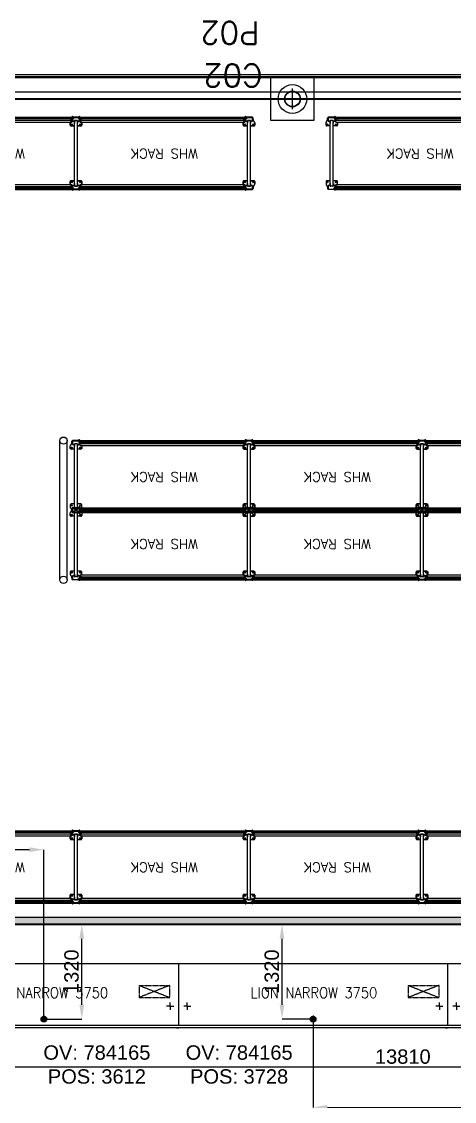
# Model space of a CAD drawing. Header units: millimetres. Extents: x 1478096 to 1808313, y 619971 to 762366.
# Drawn here: x 1544272 to 1550302, y 724123 to 739168 of the extents above; entities that cross this region are included whole.
import ezdxf
from ezdxf.enums import TextEntityAlignment as Align

# ---------------------------------------------------------------- set-up
doc = ezdxf.new("R2010")
doc.units = ezdxf.units.MM
doc.header["$LTSCALE"] = 10
for name, pattern in [('CENTERX2', [4, 2.5, -0.5, 0.5, -0.5]), ('CONTINOUS', [0]), ('TRATTEGGIATA', [0.75, 0.5, -0.25]), ('TRATTEGGIATA2', [0.375, 0.25, -0.125])]:
    doc.linetypes.add(name, pattern=pattern)
for name, color, linetype in [('0-superficies', 7, 'Continuous'), ('0_Estructura', 251, 'Continuous'), ('A-HATCH-DURLOCK', 252, 'Continuous'), ('COSTAN-CAM-EJES', 251, 'CENTERX2'), ('COSTAN-EXH-COTAS', 7, 'Continuous'), ('COSTAN-EXH-Desagues', 1, 'Continuous'), ('COSTAN-EXH-NOMENCLATURAS', 7, 'Continuous'), ('DC-ARQ-CHAPA', 7, 'Continuous'), ('DC-ARQ-CORDON', 210, 'Continuous'), ('DC-ARQ-DEF GUARDARAIL', 7, 'CONTINOUS'), ('DC-ARQ-EQUIP. DEPOSITO', 203, 'Continuous'), ('DC-ARQ-PAINEL DURLOCK RF', 40, 'Continuous'), ('DESAGUE MAQUINA', 3, 'Continuous'), ('DESAGUE PISO', 7, 'TRATTEGGIATA'), ('GABINETE', 1, 'Continuous'), ('LATERALES', 3, 'Continuous'), ('QUADRO_ELETTRICO', 8, 'Continuous'), ('TESTI20', 3, 'Continuous'), ('ZZCOSTAN-CAM-NOMENCLATURAS', 7, 'Continuous')]:
    doc.layers.add(name, color=color, linetype=linetype)
doc.styles.add('costan', font='arial.ttf')
doc.styles.add('RE-PLANTABASE(XREF)$0$STANDARD', font='SIMPLEX.SHX')
doc.styles.add('Romans-100', font='romans')
doc.styles.add('TESTI15', font='romans.shx', dxfattribs={"width": 0.9, "height": 1.5})
doc.dimstyles.new('COSTAN-DESAGUES', dxfattribs={"dimtxt": 200, "dimasz": 200, "dimexe": 0, "dimexo": 0, "dimgap": 40, "dimtad": 1, "dimdec": 0, "dimzin": 0, "dimdsep": 46, "dimtxsty": 'costan', "dimblk1": 'ARCHTICK', "dimblk2": 'ARCHTICK', "dimcen": 0, "dimclrd": 256, "dimclre": 256, "dimclrt": 256, "dimadec": 0, "dimazin": 0, "dimtfac": 1, "dimtdec": 0, "dimtofl": 0, "dimtmove": 0, "dimatfit": 3, "dimfxl": 0, "dimtolj": 1, "dimtzin": 0, "dimarcsym": 0})
doc.dimstyles.new('COSTAN-MM-100', dxfattribs={"dimtxt": 200, "dimasz": 200, "dimexe": 0, "dimexo": 0, "dimgap": 40, "dimtad": 1, "dimdec": 0, "dimzin": 0, "dimdsep": 46, "dimtxsty": 'costan', "dimblk1": 'ARCHTICK', "dimblk2": 'ARCHTICK', "dimcen": 0, "dimclrd": 256, "dimclre": 256, "dimclrt": 256, "dimadec": 0, "dimazin": 0, "dimtfac": 1, "dimtdec": 0, "dimtofl": 0, "dimtmove": 0, "dimatfit": 3, "dimfxl": 0, "dimtolj": 1, "dimtzin": 0, "dimarcsym": 0})

# ---------------------------------------------------------------- blocks, each defined once
blk = doc.blocks.new('RACK')
at = {"layer": 'DC-ARQ-EQUIP. DEPOSITO', "ltscale": 200}
for p, q in [((1629.323, 649.369), (1629.342, 649.402)), ((1629.344, 649.407), (1629.344, 649.426)), ((1629.36, 649.436), (1629.351, 649.436)), ((1629.351, 649.436), (1629.351, 649.381)), ((1629.351, 649.381), (1629.351, 649.436)), ((1629.351, 649.436), (1629.36, 649.436)), ((1629.351, 649.381), (1629.379, 649.381)), ((1629.379, 649.381), (1629.351, 649.381)), ((1629.353, 649.383), (1629.353, 649.434)), ((1629.353, 649.434), (1629.36, 649.434)), ((1629.353, 649.434), (1629.353, 649.383)), ((1629.36, 649.434), (1629.353, 649.434)), ((1629.381, 649.383), (1629.353, 649.383)), ((1629.353, 649.383), (1629.381, 649.383)), ((1629.435, 649.436), (1629.36, 649.436)), ((1629.36, 649.436), (1629.435, 649.436)), ((1629.36, 649.434), (1629.435, 649.434)), ((1629.435, 649.434), (1629.36, 649.434)), ((1629.379, 649.381), (1629.379, 649.356)), ((1629.379, 649.356), (1629.379, 649.381)), ((1629.381, 649.393), (1629.388, 649.393)), ((1629.381, 649.392), (1629.381, 649.393)), ((1629.388, 649.393), (1629.381, 649.393)), ((1629.381, 649.393), (1629.381, 649.392)), ((1629.421, 649.392), (1629.381, 649.392)), ((1629.381, 649.392), (1629.381, 648.476)), ((1629.381, 649.392), (1629.381, 648.476)), ((1629.381, 649.392), (1629.421, 649.392)), ((1629.381, 649.356), (1629.381, 649.383)), ((1629.381, 649.383), (1629.381, 649.356)), ((1629.388, 649.393), (1629.388, 649.392)), ((1629.388, 649.392), (1629.388, 649.393)), ((1629.415, 649.393), (1629.421, 649.393)), ((1629.415, 649.392), (1629.415, 649.393)), ((1629.421, 649.393), (1629.415, 649.393)), ((1629.415, 649.393), (1629.415, 649.392)), ((1629.421, 649.393), (1629.421, 649.392)), ((1629.421, 649.392), (1629.421, 649.393)), ((1629.421, 649.392), (1629.421, 648.476)), ((1629.421, 649.392), (1629.421, 648.476)), ((1629.449, 649.383), (1629.422, 649.383)), ((1629.422, 649.383), (1629.422, 649.356)), ((1629.422, 649.383), (1629.449, 649.383)), ((1629.422, 649.356), (1629.422, 649.383)), ((1629.424, 649.381), (1629.451, 649.381)), ((1629.424, 649.356), (1629.424, 649.381)), ((1629.451, 649.381), (1629.424, 649.381)), ((1629.424, 649.381), (1629.424, 649.356)), ((1629.435, 649.434), (1629.435, 649.436)), ((1629.436, 649.436), (1629.435, 649.436)), ((1629.435, 649.436), (1629.435, 649.434)), ((1629.435, 649.436), (1629.436, 649.436)), ((1629.435, 649.434), (1629.436, 649.434)), ((1629.436, 649.434), (1629.435, 649.434)), ((1629.437, 649.436), (1629.436, 649.436)), ((1629.436, 649.436), (1629.436, 649.434)), ((1629.436, 649.436), (1629.437, 649.436)), ((1629.436, 649.436), (1629.436, 649.434)), ((1629.436, 649.434), (1629.437, 649.434)), ((1629.437, 649.434), (1629.436, 649.434)), ((1629.438, 649.436), (1629.437, 649.436)), ((1629.437, 649.436), (1629.438, 649.436)), ((1629.437, 649.434), (1629.438, 649.434)), ((1629.438, 649.434), (1629.437, 649.424)), ((1629.438, 649.434), (1629.437, 649.434)), ((1629.437, 649.424), (1629.437, 649.417)), ((1629.441, 649.417), (1629.437, 649.417)), ((1629.438, 649.439), (1629.438, 649.439)), ((1629.438, 649.439), (1629.438, 649.436)), ((1629.441, 649.436), (1629.438, 649.436)), ((1629.438, 649.436), (1629.441, 649.436)), ((1629.438, 649.434), (1629.441, 649.434)), ((1629.441, 649.434), (1629.438, 649.434)), ((1629.442, 649.436), (1629.441, 649.436)), ((1629.441, 649.436), (1629.442, 649.436)), ((1629.441, 649.434), (1629.442, 649.434)), ((1629.441, 649.424), (1629.442, 649.434)), ((1629.442, 649.434), (1629.441, 649.434)), ((1629.441, 649.417), (1629.441, 649.424)), ((1629.442, 649.436), (1629.442, 649.439)), ((1629.451, 649.436), (1629.442, 649.436)), ((1629.442, 649.436), (1629.442, 649.434)), ((1629.442, 649.436), (1629.451, 649.436)), ((1629.442, 649.434), (1629.442, 649.436)), ((1629.442, 649.434), (1629.449, 649.434)), ((1629.449, 649.434), (1629.442, 649.434)), ((1629.45, 649.446), (1629.446, 649.446)), ((1629.446, 649.442), (1629.45, 649.442)), ((1629.449, 649.434), (1629.449, 649.383)), ((1629.449, 649.383), (1629.449, 649.434)), ((1629.451, 649.381), (1629.451, 649.436)), ((1629.451, 649.436), (1629.451, 649.381)), ((1629.451, 649.422), (1629.473, 649.422)), ((1629.451, 649.42), (1629.473, 649.42)), ((1629.451, 649.398), (1629.473, 649.398)), ((1629.451, 649.396), (1629.473, 649.396)), ((1629.454, 649.438), (1629.454, 649.422)), ((1629.454, 649.396), (1629.454, 649.39)), ((1629.454, 649.39), (1629.458, 649.39)), ((1631.754, 649.419), (1629.456, 649.419)), ((1629.456, 649.419), (1629.456, 649.399)), ((1631.754, 649.399), (1629.456, 649.399)), ((1629.458, 649.422), (1629.458, 649.438)), ((1631.754, 649.436), (1629.458, 649.436)), ((1629.458, 649.436), (1629.458, 649.422)), ((1629.458, 649.396), (1629.458, 649.368)), ((1629.458, 649.39), (1629.458, 649.396)), ((1631.754, 649.368), (1629.458, 649.368)), ((1629.459, 649.407), (1629.459, 649.426)), ((1629.479, 649.369), (1629.46, 649.402)), ((1629.473, 649.422), (1629.481, 649.422)), ((1629.481, 649.42), (1629.473, 649.42)), ((1629.473, 649.398), (1629.481, 649.398)), ((1629.481, 649.396), (1629.473, 649.396)), ((1629.481, 649.422), (1629.481, 649.42)), ((1629.481, 649.42), (1629.481, 649.419)), ((1629.481, 649.399), (1629.481, 649.398)), ((1629.481, 649.398), (1629.481, 649.396)), ((1631.754, 649.396), (1629.481, 649.396)), ((1631.732, 649.422), (1631.732, 649.42)), ((1631.74, 649.422), (1631.732, 649.422)), ((1631.732, 649.42), (1631.732, 649.419)), ((1631.732, 649.42), (1631.74, 649.42)), ((1631.732, 649.399), (1631.732, 649.398)), ((1631.74, 649.398), (1631.732, 649.398)), ((1631.732, 649.398), (1631.732, 649.396)), ((1631.732, 649.396), (1631.74, 649.396)), ((1631.762, 649.422), (1631.74, 649.422)), ((1631.762, 649.42), (1631.74, 649.42)), ((1631.762, 649.398), (1631.74, 649.398)), ((1631.762, 649.396), (1631.74, 649.396)), ((1631.754, 649.422), (1631.754, 649.436)), ((1631.754, 649.368), (1631.754, 649.396)), ((1631.755, 649.422), (1631.755, 649.438)), ((1631.755, 649.39), (1631.755, 649.396)), ((1631.759, 649.39), (1631.755, 649.39)), ((1631.756, 649.399), (1631.756, 649.419)), ((1631.759, 649.438), (1631.759, 649.422)), ((1631.759, 649.396), (1631.759, 649.39)), ((1631.762, 649.381), (1631.762, 649.436)), ((1631.762, 649.436), (1631.771, 649.436)), ((1631.789, 649.381), (1631.762, 649.381)), ((1631.763, 649.446), (1631.767, 649.446)), ((1631.767, 649.442), (1631.763, 649.442)), ((1631.764, 649.434), (1631.764, 649.383)), ((1631.771, 649.434), (1631.764, 649.434)), ((1631.764, 649.383), (1631.791, 649.383)), ((1631.771, 649.436), (1631.771, 649.439)), ((1631.771, 649.436), (1631.771, 649.434)), ((1631.771, 649.436), (1631.772, 649.436)), ((1631.772, 649.434), (1631.771, 649.434)), ((1631.772, 649.424), (1631.771, 649.434)), ((1631.772, 649.436), (1631.775, 649.436)), ((1631.775, 649.434), (1631.772, 649.434)), ((1631.772, 649.417), (1631.772, 649.424)), ((1631.772, 649.417), (1631.776, 649.417)), ((1631.775, 649.439), (1631.775, 649.439)), ((1631.775, 649.439), (1631.775, 649.436)), ((1631.775, 649.436), (1631.776, 649.436)), ((1631.776, 649.434), (1631.775, 649.434)), ((1631.775, 649.434), (1631.776, 649.424)), ((1631.776, 649.436), (1631.777, 649.436)), ((1631.777, 649.434), (1631.776, 649.434)), ((1631.776, 649.424), (1631.776, 649.417)), ((1631.777, 649.436), (1631.778, 649.436)), ((1631.777, 649.436), (1631.777, 649.434)), ((1631.778, 649.434), (1631.777, 649.434)), ((1631.778, 649.436), (1631.846, 649.436)), ((1631.778, 649.434), (1631.778, 649.436)), ((1631.846, 649.434), (1631.778, 649.434)), ((1631.789, 649.356), (1631.789, 649.381)), ((1631.791, 649.383), (1631.791, 649.356)), ((1631.798, 649.393), (1631.792, 649.393)), ((1631.792, 649.393), (1631.792, 649.392)), ((1631.792, 649.392), (1631.792, 648.476)), ((1631.792, 649.392), (1631.832, 649.392)), ((1631.798, 649.392), (1631.798, 649.393)), ((1631.832, 649.393), (1631.825, 649.393)), ((1631.825, 649.393), (1631.825, 649.392)), ((1631.832, 649.392), (1631.832, 649.393)), ((1631.832, 649.392), (1631.832, 648.476)), ((1631.832, 649.383), (1631.86, 649.383)), ((1631.832, 649.356), (1631.832, 649.383)), ((1631.862, 649.381), (1631.834, 649.381)), ((1631.834, 649.381), (1631.834, 649.356)), ((1631.846, 649.436), (1631.846, 649.434)), ((1631.846, 649.436), (1631.847, 649.436)), ((1631.847, 649.434), (1631.846, 649.434)), ((1631.847, 649.436), (1631.848, 649.436)), ((1631.847, 649.436), (1631.847, 649.434)), ((1631.848, 649.434), (1631.847, 649.434)), ((1631.848, 649.436), (1631.849, 649.436)), ((1631.849, 649.434), (1631.848, 649.434)), ((1631.849, 649.436), (1631.852, 649.436)), ((1631.852, 649.434), (1631.849, 649.434)), ((1631.852, 649.436), (1631.853, 649.436)), ((1631.853, 649.434), (1631.852, 649.434)), ((1631.853, 649.436), (1631.862, 649.436)), ((1631.853, 649.434), (1631.853, 649.436)), ((1631.86, 649.434), (1631.853, 649.434)), ((1631.86, 649.383), (1631.86, 649.434)), ((1631.862, 649.436), (1631.862, 649.381)), ((1631.869, 649.407), (1631.869, 649.426)), ((1631.89, 649.369), (1631.871, 649.402)), ((1629.322, 649.326), (1629.322, 649.364)), ((1629.322, 649.364), (1629.322, 649.326)), ((1629.381, 649.316), (1629.332, 649.316)), ((1629.332, 649.316), (1629.381, 649.316)), ((1629.379, 649.356), (1629.381, 649.356)), ((1629.381, 649.356), (1629.379, 649.356)), ((1629.471, 649.316), (1629.421, 649.316)), ((1629.421, 649.316), (1629.471, 649.316)), ((1629.422, 649.356), (1629.424, 649.356)), ((1629.424, 649.356), (1629.422, 649.356)), ((1629.481, 649.364), (1629.481, 649.326)), ((1629.481, 649.326), (1629.481, 649.364)), ((1631.732, 649.364), (1631.732, 649.326)), ((1631.742, 649.316), (1631.792, 649.316)), ((1631.791, 649.356), (1631.789, 649.356)), ((1631.834, 649.356), (1631.832, 649.356)), ((1631.832, 649.316), (1631.881, 649.316)), ((1631.891, 649.326), (1631.891, 649.364)), ((1629.322, 648.542), (1629.322, 648.505)), ((1629.322, 648.505), (1629.322, 648.542)), ((1629.323, 648.5), (1629.342, 648.467)), ((1629.381, 648.552), (1629.332, 648.552)), ((1629.332, 648.552), (1629.381, 648.552)), ((1629.344, 648.462), (1629.344, 648.442)), ((1629.351, 648.487), (1629.379, 648.487)), ((1629.351, 648.432), (1629.351, 648.487)), ((1629.379, 648.487), (1629.351, 648.487)), ((1629.351, 648.487), (1629.351, 648.432)), ((1629.381, 648.485), (1629.353, 648.485)), ((1629.353, 648.485), (1629.353, 648.434)), ((1629.353, 648.485), (1629.381, 648.485)), ((1629.353, 648.434), (1629.353, 648.485)), ((1629.379, 648.487), (1629.379, 648.512)), ((1629.379, 648.512), (1629.381, 648.512)), ((1629.379, 648.512), (1629.379, 648.487)), ((1629.381, 648.512), (1629.379, 648.512)), ((1629.381, 648.512), (1629.381, 648.485)), ((1629.381, 648.485), (1629.381, 648.512)), ((1629.381, 648.476), (1629.388, 648.476)), ((1629.381, 648.476), (1629.381, 648.476)), ((1629.421, 648.476), (1629.381, 648.476)), ((1629.388, 648.476), (1629.381, 648.476)), ((1629.381, 648.476), (1629.381, 648.476)), ((1629.381, 648.476), (1629.421, 648.476)), ((1629.388, 648.476), (1629.388, 648.476)), ((1629.388, 648.476), (1629.388, 648.476)), ((1629.415, 648.476), (1629.421, 648.476)), ((1629.415, 648.476), (1629.415, 648.476)), ((1629.421, 648.476), (1629.415, 648.476)), ((1629.415, 648.476), (1629.415, 648.476)), ((1629.471, 648.552), (1629.421, 648.552)), ((1629.421, 648.552), (1629.471, 648.552)), ((1629.421, 648.476), (1629.421, 648.476)), ((1629.421, 648.476), (1629.421, 648.476)), ((1629.422, 648.485), (1629.422, 648.512)), ((1629.422, 648.512), (1629.424, 648.512)), ((1629.422, 648.512), (1629.422, 648.485)), ((1629.424, 648.512), (1629.422, 648.512)), ((1629.449, 648.485), (1629.422, 648.485)), ((1629.422, 648.485), (1629.449, 648.485)), ((1629.424, 648.512), (1629.424, 648.487)), ((1629.424, 648.487), (1629.424, 648.512)), ((1629.424, 648.487), (1629.451, 648.487)), ((1629.451, 648.487), (1629.424, 648.487)), ((1629.449, 648.434), (1629.449, 648.485)), ((1629.449, 648.485), (1629.449, 648.434)), ((1629.451, 648.487), (1629.451, 648.432)), ((1629.451, 648.432), (1629.451, 648.487)), ((1629.451, 648.473), (1629.473, 648.473)), ((1629.451, 648.471), (1629.473, 648.471)), ((1629.454, 648.473), (1629.454, 648.478)), ((1629.454, 648.478), (1629.458, 648.478)), ((1629.456, 648.45), (1629.456, 648.47)), ((1631.756, 648.47), (1629.456, 648.47)), ((1629.458, 648.473), (1629.458, 648.501)), ((1631.754, 648.501), (1629.458, 648.501)), ((1629.458, 648.478), (1629.458, 648.473)), ((1629.459, 648.462), (1629.459, 648.442)), ((1629.479, 648.5), (1629.46, 648.467)), ((1629.481, 648.473), (1629.473, 648.473)), ((1629.473, 648.471), (1629.481, 648.471)), ((1629.481, 648.505), (1629.481, 648.542)), ((1629.481, 648.542), (1629.481, 648.505)), ((1631.754, 648.473), (1629.481, 648.473)), ((1629.481, 648.471), (1629.481, 648.473)), ((1629.481, 648.47), (1629.481, 648.471)), ((1631.732, 648.505), (1631.732, 648.542)), ((1631.732, 648.473), (1631.74, 648.473)), ((1631.732, 648.471), (1631.732, 648.473)), ((1631.74, 648.471), (1631.732, 648.471)), ((1631.732, 648.47), (1631.732, 648.471)), ((1631.762, 648.473), (1631.74, 648.473)), ((1631.762, 648.471), (1631.74, 648.471)), ((1631.742, 648.552), (1631.792, 648.552)), ((1631.754, 648.501), (1631.754, 648.473)), ((1631.755, 648.478), (1631.755, 648.473)), ((1631.759, 648.478), (1631.755, 648.478)), ((1631.756, 648.47), (1631.756, 648.45)), ((1631.759, 648.473), (1631.759, 648.478)), ((1631.789, 648.487), (1631.762, 648.487)), ((1631.762, 648.487), (1631.762, 648.432)), ((1631.764, 648.485), (1631.791, 648.485)), ((1631.764, 648.434), (1631.764, 648.485)), ((1631.789, 648.512), (1631.789, 648.487)), ((1631.791, 648.512), (1631.789, 648.512)), ((1631.791, 648.485), (1631.791, 648.512)), ((1631.798, 648.476), (1631.792, 648.476)), ((1631.792, 648.476), (1631.792, 648.476)), ((1631.792, 648.476), (1631.832, 648.476)), ((1631.798, 648.476), (1631.798, 648.476)), ((1631.832, 648.476), (1631.825, 648.476)), ((1631.825, 648.476), (1631.825, 648.476)), ((1631.832, 648.552), (1631.881, 648.552)), ((1631.832, 648.512), (1631.832, 648.485)), ((1631.834, 648.512), (1631.832, 648.512)), ((1631.832, 648.485), (1631.86, 648.485)), ((1631.832, 648.476), (1631.832, 648.476)), ((1631.834, 648.487), (1631.834, 648.512)), ((1631.862, 648.487), (1631.834, 648.487)), ((1631.86, 648.485), (1631.86, 648.434)), ((1631.862, 648.432), (1631.862, 648.487)), ((1631.869, 648.462), (1631.869, 648.442)), ((1631.89, 648.5), (1631.871, 648.467)), ((1631.891, 648.542), (1631.891, 648.505)), ((1629.353, 648.432), (1629.351, 648.432)), ((1629.351, 648.432), (1629.353, 648.432)), ((1629.353, 648.434), (1629.353, 648.434)), ((1629.353, 648.434), (1629.435, 648.434)), ((1629.353, 648.434), (1629.353, 648.434)), ((1629.435, 648.434), (1629.353, 648.434)), ((1629.435, 648.432), (1629.353, 648.432)), ((1629.353, 648.432), (1629.435, 648.432)), ((1629.435, 648.434), (1629.435, 648.432)), ((1629.435, 648.434), (1629.436, 648.434)), ((1629.435, 648.432), (1629.435, 648.434)), ((1629.436, 648.434), (1629.435, 648.434)), ((1629.436, 648.432), (1629.435, 648.432)), ((1629.435, 648.432), (1629.436, 648.432)), ((1629.436, 648.434), (1629.437, 648.434)), ((1629.436, 648.432), (1629.436, 648.434)), ((1629.437, 648.434), (1629.436, 648.434)), ((1629.436, 648.432), (1629.436, 648.434)), ((1629.437, 648.432), (1629.436, 648.432)), ((1629.436, 648.432), (1629.437, 648.432)), ((1629.441, 648.452), (1629.437, 648.451)), ((1629.437, 648.444), (1629.437, 648.451)), ((1629.438, 648.434), (1629.437, 648.444)), ((1629.437, 648.434), (1629.438, 648.434)), ((1629.438, 648.434), (1629.437, 648.434)), ((1629.438, 648.432), (1629.437, 648.432)), ((1629.437, 648.432), (1629.438, 648.432)), ((1629.438, 648.434), (1629.441, 648.434)), ((1629.441, 648.434), (1629.438, 648.434)), ((1629.441, 648.432), (1629.438, 648.432)), ((1629.438, 648.43), (1629.438, 648.432)), ((1629.438, 648.432), (1629.441, 648.432)), ((1629.438, 648.43), (1629.438, 648.43)), ((1629.441, 648.452), (1629.441, 648.445)), ((1629.441, 648.445), (1629.442, 648.434)), ((1629.441, 648.434), (1629.442, 648.434)), ((1629.442, 648.434), (1629.441, 648.434)), ((1629.442, 648.432), (1629.441, 648.432)), ((1629.441, 648.432), (1629.442, 648.432)), ((1629.442, 648.432), (1629.442, 648.434)), ((1629.442, 648.434), (1629.449, 648.434)), ((1629.442, 648.434), (1629.442, 648.432)), ((1629.449, 648.434), (1629.442, 648.434)), ((1629.451, 648.432), (1629.442, 648.432)), ((1629.442, 648.432), (1629.442, 648.43)), ((1629.442, 648.432), (1629.451, 648.432)), ((1629.446, 648.426), (1629.45, 648.426)), ((1629.45, 648.422), (1629.446, 648.422)), ((1629.451, 648.449), (1629.473, 648.449)), ((1629.451, 648.447), (1629.473, 648.447)), ((1629.454, 648.43), (1629.454, 648.447)), ((1631.756, 648.45), (1629.456, 648.45)), ((1629.458, 648.432), (1629.458, 648.447)), ((1629.458, 648.447), (1629.458, 648.43)), ((1631.754, 648.432), (1629.458, 648.432)), ((1629.481, 648.449), (1629.473, 648.449)), ((1629.473, 648.447), (1629.481, 648.447)), ((1629.481, 648.449), (1629.481, 648.45)), ((1629.481, 648.447), (1629.481, 648.449)), ((1631.732, 648.449), (1631.732, 648.45)), ((1631.732, 648.447), (1631.732, 648.449)), ((1631.732, 648.449), (1631.74, 648.449)), ((1631.74, 648.447), (1631.732, 648.447)), ((1631.762, 648.449), (1631.74, 648.449)), ((1631.762, 648.447), (1631.74, 648.447)), ((1631.754, 648.447), (1631.754, 648.432)), ((1631.755, 648.447), (1631.755, 648.43)), ((1631.759, 648.43), (1631.759, 648.447)), ((1631.762, 648.432), (1631.771, 648.432)), ((1631.767, 648.426), (1631.763, 648.426)), ((1631.763, 648.422), (1631.767, 648.422)), ((1631.771, 648.434), (1631.764, 648.434)), ((1631.772, 648.445), (1631.771, 648.434)), ((1631.771, 648.432), (1631.771, 648.434)), ((1631.772, 648.434), (1631.771, 648.434)), ((1631.771, 648.432), (1631.772, 648.432)), ((1631.771, 648.432), (1631.771, 648.43)), ((1631.772, 648.452), (1631.772, 648.445)), ((1631.772, 648.452), (1631.776, 648.451)), ((1631.775, 648.434), (1631.772, 648.434)), ((1631.772, 648.432), (1631.775, 648.432)), ((1631.775, 648.434), (1631.776, 648.444)), ((1631.776, 648.434), (1631.775, 648.434)), ((1631.775, 648.432), (1631.776, 648.432)), ((1631.775, 648.43), (1631.775, 648.432)), ((1631.775, 648.43), (1631.775, 648.43)), ((1631.776, 648.444), (1631.776, 648.451)), ((1631.777, 648.434), (1631.776, 648.434)), ((1631.776, 648.432), (1631.777, 648.432)), ((1631.778, 648.434), (1631.777, 648.434)), ((1631.777, 648.432), (1631.777, 648.434)), ((1631.777, 648.432), (1631.778, 648.432)), ((1631.778, 648.434), (1631.778, 648.432)), ((1631.846, 648.434), (1631.778, 648.434)), ((1631.778, 648.432), (1631.846, 648.432)), ((1631.846, 648.432), (1631.846, 648.434)), ((1631.847, 648.434), (1631.846, 648.434)), ((1631.846, 648.432), (1631.847, 648.432)), ((1631.848, 648.434), (1631.847, 648.434)), ((1631.847, 648.432), (1631.847, 648.434)), ((1631.847, 648.432), (1631.848, 648.432)), ((1631.849, 648.434), (1631.848, 648.434)), ((1631.848, 648.432), (1631.849, 648.432)), ((1631.852, 648.434), (1631.849, 648.434)), ((1631.849, 648.432), (1631.852, 648.432)), ((1631.853, 648.434), (1631.852, 648.434)), ((1631.852, 648.432), (1631.853, 648.432)), ((1631.853, 648.434), (1631.853, 648.432)), ((1631.86, 648.434), (1631.853, 648.434)), ((1631.853, 648.432), (1631.862, 648.432))]:
    blk.add_line(p, q, dxfattribs=at)
for centre in [(1629.342, 649.336, 0), (1629.342, 649.336, 0), (1629.461, 649.336, 0), (1629.461, 649.336, 0), (1631.752, 649.336, 0), (1631.871, 649.336, 0), (1629.342, 648.532, 0), (1629.342, 648.532, 0), (1629.461, 648.532, 0), (1629.461, 648.532, 0), (1631.752, 648.532, 0), (1631.871, 648.532, 0)]:
    blk.add_circle(centre, 0.0085, dxfattribs=at)
for centre, radius, start, end in [((1629.332, 649.364), 0.01, 147.9946, 180), ((1629.332, 649.364), 0.01, 152.434, 180), ((1629.334, 649.407), 0.01, 327.9946, 0), ((1629.354, 649.426), 0.01, 104.4775, 180), ((1629.439, 649.436), 0.00325, 109.6589, 169.5544), ((1629.439, 649.436), 0.00325, 205.7269, 244.4192), ((1629.446, 649.438), 0.008, 90, 177.0391), ((1629.446, 649.438), 0.004, 90, 177.0391), ((1629.45, 649.438), 0.008, 0, 90), ((1629.45, 649.438), 0.004, 0, 90), ((1629.449, 649.426), 0.01, 56.6347, 75.5225), ((1629.449, 649.426), 0.01, 0, 75.5225), ((1629.449, 649.426), 0.01, 12.8509, 18.1993), ((1629.469, 649.407), 0.01, 180, 212.0054), ((1629.471, 649.364), 0.01, 0, 32.0054), ((1629.471, 649.364), 0.01, 0, 27.566), ((1631.742, 649.364), 0.01, 152.434, 180), ((1631.764, 649.426), 0.01, 161.8096, 167.1738), ((1631.763, 649.438), 0.008, 90, 180), ((1631.763, 649.438), 0.004, 90, 180), ((1631.764, 649.426), 0.01, 104.4775, 123.3687), ((1631.767, 649.438), 0.008, 2.9609, 90), ((1631.767, 649.438), 0.004, 2.9609, 90), ((1631.774, 649.436), 0.00325, 10.4456, 70.3411), ((1631.774, 649.436), 0.00325, 295.5808, 334.2731), ((1631.859, 649.426), 0.01, 0, 75.5225), ((1631.879, 649.407), 0.01, 180, 212.0054), ((1631.881, 649.364), 0.01, 0, 32.0054), ((1629.332, 649.326), 0.01, 180, 270), ((1629.332, 649.326), 0.01, 180, 270), ((1629.471, 649.326), 0.01, 270, 0), ((1629.471, 649.326), 0.01, 270, 0), ((1631.742, 649.326), 0.01, 180, 270), ((1631.881, 649.326), 0.01, 270, 0), ((1629.332, 648.542), 0.01, 90, 180), ((1629.332, 648.542), 0.01, 90, 180), ((1629.332, 648.505), 0.01, 180, 212.0054), ((1629.332, 648.505), 0.01, 180, 207.566), ((1629.334, 648.462), 0.01, 0, 32.0054), ((1629.469, 648.462), 0.01, 147.9946, 180), ((1629.471, 648.542), 0.01, 0, 90), ((1629.471, 648.542), 0.01, 0, 90), ((1629.471, 648.505), 0.01, 327.9946, 0), ((1629.471, 648.505), 0.01, 332.434, 0), ((1631.742, 648.542), 0.01, 90, 180), ((1631.742, 648.505), 0.01, 180, 207.566), ((1631.879, 648.462), 0.01, 147.9946, 180), ((1631.881, 648.542), 0.01, 0, 90), ((1631.881, 648.505), 0.01, 327.9946, 0), ((1629.354, 648.442), 0.01, 180, 255.5225), ((1629.439, 648.433), 0.00325, 115.5808, 154.2731), ((1629.439, 648.433), 0.00325, 190.4456, 250.3411), ((1629.446, 648.43), 0.008, 182.9609, 270), ((1629.446, 648.43), 0.004, 182.9609, 270), ((1629.45, 648.43), 0.004, 270, 0), ((1629.45, 648.43), 0.008, 270, 0), ((1629.449, 648.442), 0.01, 284.4775, 0), ((1629.449, 648.442), 0.01, 284.4775, 303.3653), ((1629.449, 648.442), 0.01, 341.8007, 347.1491), ((1631.763, 648.43), 0.008, 180, 270), ((1631.764, 648.442), 0.01, 236.6313, 255.5225), ((1631.763, 648.43), 0.004, 180, 270), ((1631.767, 648.43), 0.008, 270, 357.0391), ((1631.767, 648.43), 0.004, 270, 357.0391), ((1631.774, 648.433), 0.00325, 25.7269, 64.4192), ((1631.774, 648.433), 0.00325, 289.6589, 349.5544), ((1631.859, 648.442), 0.01, 284.4775, 0)]:
    blk.add_arc(centre, radius, start, end, dxfattribs=at)
at = {"layer": 'DC-ARQ-EQUIP. DEPOSITO', "style": 'RE-PLANTABASE(XREF)$0$STANDARD'}
blk.add_text('WHS RACK', height=0.1349, dxfattribs=at).set_placement((1630.583, 648.938, 0), align=Align.MIDDLE_CENTER)
blk = doc.blocks.new('LI_TL1_N_375')
at = {"layer": 'DESAGUE MAQUINA'}
for p, q in [((122, -590), (72, -590)), ((122, -590), (122, -540)), ((122, -590), (122, -640)), ((122, -590), (172, -590)), ((3635, -590), (3585, -590)), ((3635, -590), (3635, -540)), ((3635, -590), (3635, -640)), ((3635, -590), (3685, -590))]:
    blk.add_line(p, q, dxfattribs=at)
at = {"layer": 'DESAGUE PISO'}
for p, q in [((1875, -720), (1875, -820)), ((1925, -770), (1825, -770))]:
    blk.add_line(p, q, dxfattribs=at)
at = {"layer": 'GABINETE'}
for p, q in [((3750, 0), (0, 0)), ((0, 0), (0, -855)), ((0, -855), (3750, -855)), ((2500, -890), (0, -890))]:
    blk.add_line(p, q, dxfattribs=at)
at = {"layer": 'LATERALES', "color": 3, "linetype": 'ByBlock'}
blk.add_line((3750, -890), (0, -890), dxfattribs=at)
at = {"layer": 'LATERALES'}
blk.add_line((3720, -890), (3750, -890), dxfattribs=at)
at = {"layer": 'QUADRO_ELETTRICO', "linetype": 'TRATTEGGIATA2'}
for p, q in [((3200, -300), (3630, -300)), ((3200, -300), (3630, -470)), ((3630, -300), (3200, -470)), ((3200, -300), (3200, -470)), ((3630, -470), (3630, -300)), ((3200, -470), (3630, -470))]:
    blk.add_line(p, q, dxfattribs=at)
at = {"layer": 'TESTI20', "style": 'TESTI15', "width": 0.9}
blk.add_text('LION NARROW 3750', height=148, dxfattribs=at).set_placement((1887, -403), align=Align.MIDDLE)
blk = doc.blocks.new('*D528')
at = {"layer": 'COSTAN-EXH-COTAS', "lineweight": -2, "transparency": 16777216}
for p, q in [((1542678, 725150), (1542678, 724603)), ((1556488, 725150), (1556488, 724603)), ((1542878, 724603), (1556288, 724603))]:
    blk.add_line(p, q, dxfattribs=at)
at = {"layer": 'COSTAN-EXH-COTAS', "transparency": 16777216}
for points in [[(1542878, 724637), (1542878, 724570), (1542678, 724603)], [(1556288, 724637), (1556288, 724570), (1556488, 724603)]]:
    blk.add_solid(points, dxfattribs=at)
at = {"layer": 'Defpoints', "color": 0, "transparency": 16777216}
for p in [(1542678, 725150), (1556488, 725150), (1556488, 724603)]:
    blk.add_point(p, dxfattribs=at)
at = {"layer": 'COSTAN-EXH-COTAS', "transparency": 16777216, "insert": (1549583, 724746), "char_height": 200, "attachment_point": 5, "style": 'costan'}
blk.add_mtext('\\A1;13810', dxfattribs=at)
blk = doc.blocks.new('_ARCHTICK')
at = {"color": 0, "linetype": 'ByBlock', "const_width": 0.15}
blk.add_lwpolyline([(-0.5, -0.5), (0.5, 0.5)], dxfattribs=at)
blk = doc.blocks.new('COSTAN-REFERENCIA DE DESAGÜES')
at = {"layer": 'COSTAN-EXH-Desagues'}
blk.add_hatch(color=256, dxfattribs=at).paths.add_polyline_path([(40, 0, 1), (-40, 0, 1)])
blk.add_circle((0, 0), 40, dxfattribs=at)
blk = doc.blocks.new('*D537')
at = {"layer": 'COSTAN-EXH-Desagues', "lineweight": -2, "transparency": 16777216}
for p, q in [((1545110, 725470), (1545110, 726390)), ((1544583, 725270), (1545110, 725270))]:
    blk.add_line(p, q, dxfattribs=at)
at = {"layer": 'COSTAN-EXH-Desagues', "transparency": 16777216}
for points in [[(1545077, 726390), (1545143, 726390), (1545110, 726590)], [(1545077, 725470), (1545143, 725470), (1545110, 725270)]]:
    blk.add_solid(points, dxfattribs=at)
at = {"layer": 'Defpoints', "color": 0, "transparency": 16777216}
for p in [(1545110, 726590), (1545110, 726590), (1544583, 725270)]:
    blk.add_point(p, dxfattribs=at)
at = {"layer": 'COSTAN-EXH-Desagues', "transparency": 16777216, "insert": (1544968, 725930), "char_height": 200, "attachment_point": 5, "rotation": 90, "style": 'costan'}
blk.add_mtext('\\A1;1320', dxfattribs=at)
blk = doc.blocks.new('*D538')
at = {"layer": 'COSTAN-EXH-Desagues', "lineweight": -2, "transparency": 16777216}
for p, q in [((1547900, 725470), (1547900, 726390)), ((1548333, 725270), (1547900, 725270))]:
    blk.add_line(p, q, dxfattribs=at)
at = {"layer": 'COSTAN-EXH-Desagues', "transparency": 16777216}
for points in [[(1547867, 726390), (1547933, 726390), (1547900, 726590)], [(1547867, 725470), (1547933, 725470), (1547900, 725270)]]:
    blk.add_solid(points, dxfattribs=at)
at = {"layer": 'Defpoints', "color": 0, "transparency": 16777216}
for p in [(1547900, 726590), (1547900, 726590), (1548333, 725270)]:
    blk.add_point(p, dxfattribs=at)
at = {"layer": 'COSTAN-EXH-Desagues', "transparency": 16777216, "insert": (1547758, 725930), "char_height": 200, "attachment_point": 5, "rotation": 90, "style": 'costan'}
blk.add_mtext('\\A1;1320', dxfattribs=at)
blk = doc.blocks.new('*D541')
at = {"layer": 'COSTAN-EXH-Desagues', "lineweight": -2, "transparency": 16777216}
for p, q in [((1540145, 727090), (1540145, 727630)), ((1544383, 727630), (1540345, 727630)), ((1544583, 725270), (1544583, 727630))]:
    blk.add_line(p, q, dxfattribs=at)
at = {"layer": 'COSTAN-EXH-Desagues', "transparency": 16777216}
for points in [[(1540345, 727663), (1540345, 727597), (1540145, 727630)], [(1544383, 727663), (1544383, 727597), (1544583, 727630)]]:
    blk.add_solid(points, dxfattribs=at)
at = {"layer": 'Defpoints', "color": 0, "transparency": 16777216}
for p in [(1540145, 727630), (1540145, 727090), (1544583, 725270)]:
    blk.add_point(p, dxfattribs=at)
at = {"layer": 'COSTAN-EXH-Desagues', "transparency": 16777216, "insert": (1542364, 727772), "char_height": 200, "attachment_point": 5, "style": 'costan'}
blk.add_mtext('\\A1;4437', dxfattribs=at)
blk = doc.blocks.new('*D543')
at = {"layer": 'COSTAN-EXH-Desagues', "lineweight": -2, "transparency": 16777216}
for p, q in [((1548333, 725270), (1548333, 724040)), ((1548533, 724040), (1556745, 724040))]:
    blk.add_line(p, q, dxfattribs=at)
at = {"layer": 'COSTAN-EXH-Desagues', "transparency": 16777216}
for points in [[(1548533, 724073), (1548533, 724007), (1548333, 724040)], [(1556745, 724073), (1556745, 724007), (1556945, 724040)]]:
    blk.add_solid(points, dxfattribs=at)
at = {"layer": 'Defpoints', "color": 0, "transparency": 16777216}
for p in [(1548333, 725270), (1556945, 724040), (1556945, 724040)]:
    blk.add_point(p, dxfattribs=at)
at = {"layer": 'COSTAN-EXH-Desagues', "transparency": 16777216, "insert": (1552639, 724182), "char_height": 200, "attachment_point": 5, "style": 'costan'}
blk.add_mtext('\\A1;8612', dxfattribs=at)

msp = doc.modelspace()

# ---------------------------------------------------------------- hatches: boundary and pattern name
at = {"layer": '0_Estructura'}
h = msp.add_hatch(dxfattribs=at)
h.set_pattern_fill('ANSI31', color=256, scale=2, angle=-180, style=0)
h.set_pattern_definition([(225, (3097500.119, 1274496.095), (4.49012806, -4.49012806), [])])
h.paths.add_polyline_path([(1547935.049, 738090.401, 1), (1548155.049, 738090.401, 1)])
h.paths.add_polyline_path([(1547939.849, 738090.401, 1), (1548150.249, 738090.401, 1)], flags=16)
at = {"layer": 'A-HATCH-DURLOCK'}
h = msp.add_hatch(dxfattribs=at)
h.set_pattern_fill('ANSI38', color=256, scale=10, angle=180)
h.set_pattern_definition([(225, (3172020.15, 1376323.114), (22.4506403, -22.4506403), []), (315, (3172020.15, 1376323.114), (67.3519209, -22.4506403), [79.375, -47.625])])
h.paths.add_polyline_path([(1539875.031, 726586.983), (1569864.009, 726586.983), (1569864.013, 726686.983), (1539875.031, 726686.983)])

# ---------------------------------------------------------------- linework, layer by layer
at = {"layer": '0-superficies'}
msp.add_lwpolyline([(1641041.817, 738426.962), (1522042.066, 738427.02), (1522042.063, 735317.041), (1506281.021, 735317.058), (1506244.743, 735317.055), (1506244.9, 725919.201), (1515007.624, 725919.201), (1515007.624, 729331.139), (1524854.996, 729331.139), (1524854.996, 680527.061), (1522092.045, 680527.061), (1522092.045, 678926.47), (1524855.046, 678926.47), (1524855.046, 673126.47), (1517295.034, 673126.451), (1517295.034, 669026.47), (1516295.034, 669026.451), (1516295.045, 663826.47), (1524855.031, 663826.45), (1524855.031, 647228.149), (1641041.817, 647228.17)], dxfattribs=at)
at = {"layer": '0_Estructura'}
for p, q in [((1548045.049, 737946.711), (1548045.049, 738234.092)), ((1547901.358, 738090.401), (1548188.739, 738090.401))]:
    msp.add_line(p, q, dxfattribs=at)
msp.add_lwpolyline([(1548345.046, 737790.157), (1547745.046, 737790.157), (1547745.046, 738390.157), (1548345.046, 738390.157)], close=True, dxfattribs=at)
for centre, radius in [((1548045.046, 738090.157), 200), ((1548045.049, 738090.401), 110), ((1548045.049, 738090.401), 105.2)]:
    msp.add_circle(centre, radius, dxfattribs=at)
at = {"layer": 'COSTAN-CAM-EJES', "const_width": 25}
for points in [[(1478109.178, 738090.157), (1676825.371, 738090.157)], [(1478108.725, 726590.155), (1676824.918, 726590.155)]]:
    msp.add_lwpolyline(points, dxfattribs=at)
at = {"layer": 'DC-ARQ-CHAPA'}
for p, q in [((1569863.999, 738426.998), (1522042.066, 738427.02)), ((1569863.999, 738396.998), (1522072.066, 738397.02))]:
    msp.add_line(p, q, dxfattribs=at)
at = {"layer": 'DC-ARQ-CORDON'}
for p, q in [((1569863.999, 738387.019), (1525045.031, 738387.019)), ((1569664, 738187.019), (1525045.031, 738187.041))]:
    msp.add_line(p, q, dxfattribs=at)
at = {"layer": 'DC-ARQ-DEF GUARDARAIL'}
for p, q in [((1544805.559, 731390.658), (1544805.559, 733329.913)), ((1544906.447, 731390.658), (1544906.447, 733329.913))]:
    msp.add_line(p, q, dxfattribs=at)
at = {"layer": 'DC-ARQ-DEF GUARDARAIL', "ltscale": 200}
for centre in [(1544856.003, 733329.913), (1544856.003, 731390.658)]:
    msp.add_circle(centre, 50.444, dxfattribs=at)
at = {"layer": 'DC-ARQ-PAINEL DURLOCK RF'}
for p, q in [((1569864.013, 726686.983), (1539875.031, 726686.983)), ((1569864.009, 726586.983), (1539875.031, 726586.983))]:
    msp.add_line(p, q, dxfattribs=at)

# ---------------------------------------------------------------- block references
at = {"layer": 'COSTAN-EXH-Desagues'}
for p in [(1544582.865, 725270.156), (1548332.865, 725270.156)]:
    msp.add_blockref('COSTAN-REFERENCIA DE DESAGÜES', p, dxfattribs=at)
at = {"layer": 'DC-ARQ-EQUIP. DEPOSITO', "xscale": 1000, "yscale": 1000, "zscale": 1000, "rotation": 180}
for p in [(3174430.649, 1386266.873), (3176841.149, 1386266.873), (3180404.877, 1386266.873), (3176841.149, 1381762.873), (3179251.649, 1381762.873), (3181662.149, 1381762.873), (3176841.149, 1380827.114), (3179251.649, 1380827.114), (3181662.149, 1380827.114), (3174430.649, 1376323.114), (3176841.149, 1376323.114), (3179251.649, 1376323.114), (3181662.149, 1376323.114)]:
    msp.add_blockref('RACK', p, dxfattribs=at)
at = {"layer": 'ZZCOSTAN-CAM-NOMENCLATURAS'}
for p in [(1542707.865, 726040.156), (1546457.865, 726040.156), (1550207.865, 726040.156)]:
    msp.add_blockref('LI_TL1_N_375', p, dxfattribs=at)

# ---------------------------------------------------------------- texts
at = {"layer": '0_Estructura', "char_height": 350, "attachment_point": 1, "rotation": 180.0000013, "style": 'Romans-100'}
for s, insert in [('{\\H0.9x;P02}', (1547586.043, 738853.418, 0)), ('{\\H0.9x;C02}', (1547625.237, 738259.61, -0.001))]:
    msp.add_mtext(s, dxfattribs=dict(at, insert=insert))
at = {"layer": 'COSTAN-EXH-NOMENCLATURAS', "char_height": 200, "attachment_point": 5, "style": 'costan'}
for s, insert in [('OV: 784165\\PPOS: 3612', (1545320.8, 724635.704)), ('OV: 784165\\PPOS: 3728', (1547302.651, 724635.704))]:
    msp.add_mtext(s, dxfattribs=dict(at, insert=insert))

# ---------------------------------------------------------------- dimensions: what is measured, and where the dimension line sits
at = {"layer": 'COSTAN-EXH-COTAS'}
dim = msp.add_linear_dim(base=(1556487.865, 724603.411), p1=(1542677.865, 725150.156), p2=(1556487.865, 725150.156), dimstyle='COSTAN-MM-100', dxfattribs=at)
dim.commit()
dim.dimension.update_dxf_attribs({"geometry": '*D528', "text_midpoint": (1549582.865, 724745.594)})
at = {"layer": 'COSTAN-EXH-Desagues'}
for base, p1, p2, picture, middle in [((1540145.498, 727630), (1544582.865, 725270.156), (1540145.498, 727090.156), '*D541', (1542364.181, 727772.183)), ((1556945.049, 724040), (1548332.865, 725270.156), (1556945.049, 724040), '*D543', (1552638.957, 724182.115))]:
    dim = msp.add_linear_dim(base=base, p1=p1, p2=p2, dimstyle='COSTAN-DESAGUES', dxfattribs=at)
    dim.commit()
    dim.dimension.update_dxf_attribs({"geometry": picture, "text_midpoint": middle})
for base, p1, p2, picture, middle in [((1545110, 726590.156), (1544582.865, 725270.156), (1545110, 726590.156), '*D537', (1544967.817, 725930.156)), ((1547900, 726590.156), (1548332.865, 725270.156), (1547900, 726590.156), '*D538', (1547757.817, 725930.156))]:
    dim = msp.add_linear_dim(base=base, p1=p1, p2=p2, angle=90, dimstyle='COSTAN-DESAGUES', dxfattribs=at)
    dim.commit()
    dim.dimension.update_dxf_attribs({"geometry": picture, "text_midpoint": middle})

doc.saveas('drawing.dxf')
